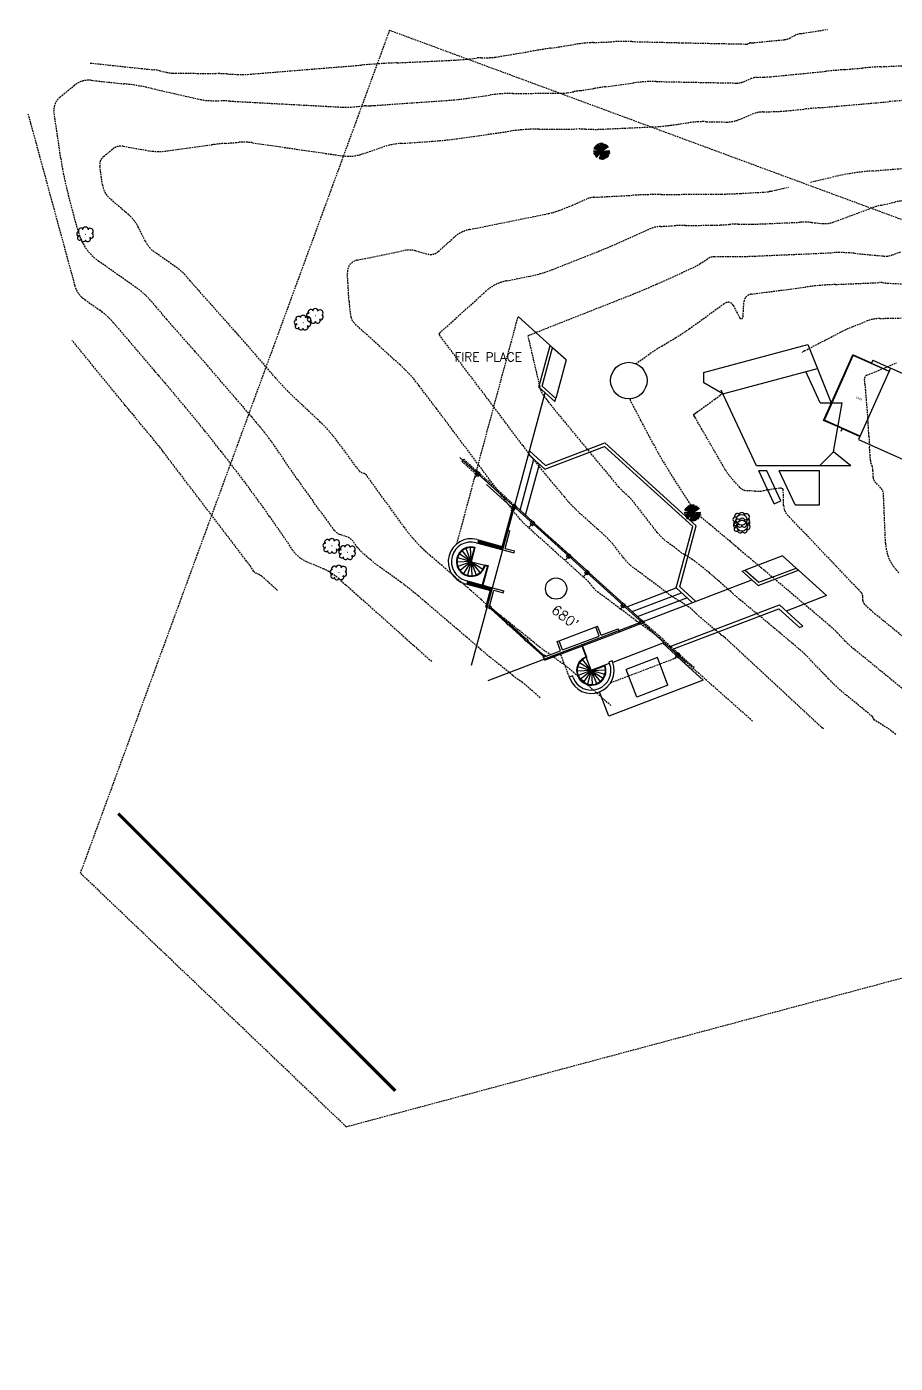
# Model space of a CAD drawing. Header units: inches. Extents: x -43639 to 75791, y -33466 to 47612.
# Drawn here: x 20965 to 23093, y 3534 to 6807 of the extents above; entities that cross this region are included whole.
import ezdxf
from ezdxf.enums import TextEntityAlignment as Align

# ---------------------------------------------------------------- set-up
doc = ezdxf.new("R2010")
doc.units = ezdxf.units.IN
doc.header["$LTSCALE"] = 8
doc.header["$MEASUREMENT"] = 0
doc.linetypes.add('ACAD_ISO02W100', pattern=[15, 12, -3])
doc.linetypes.add('DASHED', pattern=[0.75, 0.5, -0.25])
doc.layers.get('0').update_dxf_attribs({"linetype": 'CONTINUOUS'})
for name, color, linetype in [('A-Elev-South', 7, 'CONTINUOUS'), ('A-glazing', 252, 'CONTINUOUS'), ('A-millwork', 252, 'CONTINUOUS'), ('A-soffit', 251, 'ACAD_ISO02W100'), ('A-walls', 7, 'CONTINUOUS'), ('construction', 160, 'CONTINUOUS'), ('CONT-HGH', 6, 'DASHED'), ('CONT-NML', 1, 'DASHED'), ('easement_JDCF', 7, 'DASHED'), ('T100', 2, 'CONTINUOUS'), ('TREE', 3, 'CONTINUOUS')]:
    doc.layers.add(name, color=color, linetype=linetype)
doc.styles.add('ROMAND', font='romand', dxfattribs={"height": 2})
doc.styles.get("Standard").update_dxf_attribs({"font": 'txt', "height": 0.2})
doc.styles.add('T100', font='ROMANS', dxfattribs={"height": 1.8})

# ---------------------------------------------------------------- blocks, each defined once
blk = doc.blocks.new('PINETREE')
for p, q in [((0, 0), (-0.869831, 0.030011)), ((0, 0), (-0.869831, -0.086282)), ((0, 0), (-0.837788, -0.250404)), ((0, 0), (-0.81825, 0.248528)), ((-0.81825, 0.248528), (-0.81825, 0.248528)), ((0, 0), (-0.798712, 0.358256)), ((0, 0), (-0.798712, -0.359194)), ((0, 0), (-0.759636, -0.429532)), ((0, 0), (-0.746351, 0.451103)), ((-0.662929, 0.400682), (-0.688518, 0.497995)), ((0, 0), (-0.675232, 0.544887)), ((0, 0), (-0.675232, -0.530819)), ((0, 0), (-0.616618, -0.632106)), ((0, 0), (-0.584576, 0.654615)), ((0, 0), (-0.565038, -0.655553)), ((0, 0), (-0.486886, 0.724015)), ((0, 0), (-0.402482, 0.779348)), ((0, 0), (-0.343868, 0.794353)), ((0, 0), (-0.259464, -0.827178)), ((0, 0), (-0.194598, 0.864692)), ((0, 0), (-0.135984, -0.835619)), ((0, 0), (-0.116446, 0.880635)), ((0, 0), (-0.064085, -0.882511)), ((-0.057775, 0.436931), (-0.038294, 0.872194)), ((0, 0), (-0.018756, -0.87407)), ((0, 0), (0.026572, 0.880635)), ((0, 0), (0.124261, 0.880635)), ((0, 0), (0.234456, 0.841246)), ((0, 0), (0.377474, 0.786851)), ((0, 0), (0.461878, 0.747461)), ((0, 0), (0.54003, 0.685564)), ((0, 0), (0.669762, 0.584276)), ((0, 0), (0.741661, 0.497995)), ((0, 0), (0.884679, 0.0694)), ((0, 0), (0.877646, -0.040327)), ((0, 0), (0.865141, -0.094722)), ((0, 0), (0.826065, -0.289794)), ((0, 0), (0.793242, -0.414527)), ((0, 0), (0.728376, -0.507373)), ((0, 0), (0.118009, -0.897516)), ((0, 0), (0.032824, -0.859065)), ((0, 0), (0.403264, -0.780286)), ((0, 0), (0.514239, -0.718388)), ((0, 0), (0.637719, -0.663993)), ((0, 0), (0.286817, -0.835619)), ((0, 0), (0.696333, -0.617101)), ((0, 0), (0.916722, -0.211015)), ((0, 0), (0.228204, -0.843121)), ((0.36848, 0.321449), (0.592391, 0.685564)), ((-0.552229, -0.165054), (-0.831536, -0.328245)), ((-0.170074, -0.542198), (-0.187565, -0.835619)), ((0.535333, -0.372904), (0.676795, -0.53926))]:
    blk.add_line(p, q)
blk = doc.blocks.new('DCDSTREE')
at = {"const_width": 0.05567}
blk.add_lwpolyline([(-0.050861, -0.01564, 1), (0.004809, -0.01564, 1)], format="xyb", close=True, dxfattribs=at)
for centre, radius, start, end in [((-0.697665, 0.031649), 0.27, 90, 270), ((-0.472665, 0.324149), 0.334487, 47.726311, 199.653824), ((-0.022665, 0.436649), 0.318198, 8.130102, 171.869898), ((0.472335, 0.301649), 0.3245, 303.690068, 146.309932), ((0.504478, -0.141923), 0.302211, 246.16126, 60.708638), ((-0.636783, -0.38394), 0.243328, 104.489763, 329.250033), ((-0.24204, -0.519601), 0.275855, 177.662694, 343.412661), ((0.213585, -0.485851), 0.302916, 201.801409, 31.328693)]:
    blk.add_arc(centre, radius, start, end)

msp = doc.modelspace()

# ---------------------------------------------------------------- linework, layer by layer
at = {"const_width": 8, "elevation": -120}
msp.add_lwpolyline([(21868.25924, 4200.85321), (21189.43673, 4879.67572)], dxfattribs=at)
at = {"layer": 'A-Elev-South', "color": 253}
for p, q in [((22286.48776, 5990.83365), (22260.83354, 5896.44731)), ((23037.38746, 5990.53143, 5012.1647), (23081.18672, 5970.89411, -120)), ((23034.11457, 5983.23156, -120), (23077.91383, 5963.59423, -5252.1647)), ((22962.11104, 5822.63426, -120), (23005.9103, 5802.99694, -120)), ((22816.37385, 5511.22104), (22725.00339, 5476.31605)), ((22924.08018, 5413.73346, -8376), (22825.24023, 5375.97501, -8376))]:
    msp.add_line(p, q, dxfattribs=at)
at = {"layer": 'A-glazing'}
msp.add_line((23034.11457, 5983.23156, -120), (22990.31531, 6002.86888, -120), dxfattribs=at)
at = {"layer": 'A-millwork'}
for p, q in [((22916.94305, 5842.88526, -120), (22988.94658, 6003.48255, -120)), ((22918.92544, 5843.64032, -120), (22989.70164, 6001.50016, -120)), ((23034.11457, 5983.23156, -120), (22988.94658, 6003.48255, -120)), ((23077.30016, 5962.2255, -4585.7544), (22989.70164, 6001.50016, -120)), ((22962.11104, 5822.63426, -120), (22916.94305, 5842.88526, -120)), ((23006.52396, 5804.36566, -120), (22918.92544, 5843.64032, -120)), ((22269.02487, 5302.96102, -8376), (22358.73776, 5337.13115, -8376))]:
    msp.add_line(p, q, dxfattribs=at)
at = {"layer": 'A-walls', "color": 252, "linetype": 'DASHED'}
for p, q in [((22018.86389, 5540.72741, -8376), (22168.85618, 6097.30481, -8376)), ((22035.44275, 5747.89249, -8376), (22030.70855, 5742.66206, -8376)), ((22030.70855, 5742.66206, -8376), (22065.14743, 5711.4906, -8376)), ((22035.44275, 5747.89249, -8376), (22069.88163, 5716.72104, -8376)), ((22075.81285, 5711.35255, -8376), (22158.84989, 5636.19373, -8376)), ((22559.20709, 5273.82083, -8376), (22476.17004, 5348.97965, -8376)), ((22395.35262, 5200.35655, -8376), (22560.40411, 5263.2219, -8376)), ((22594.84299, 5232.05044, -8376), (22560.40411, 5263.2219, -8376)), ((22599.57719, 5237.28088, -8376), (22565.13831, 5268.45234, -8376)), ((22599.57719, 5237.28088, -8376), (22594.84299, 5232.05044, -8376))]:
    msp.add_line(p, q, dxfattribs=at)
at = {"layer": 'A-walls', "color": 253}
for p, q in [((22247.36977, 6026.24027), (22168.85618, 6097.30481)), ((22286.48776, 5990.83365), (22253.30099, 6020.87179)), ((23037.38746, 5990.53143, -5267.56597), (23034.11457, 5983.23156, -5267.56597)), ((22160.57654, 5635.26834), (22235.0123, 5910.20445)), ((22962.11104, 5822.63426, -120), (22958.83815, 5815.33438, -120)), ((22069.97238, 5542.19468), (22127.88735, 5526.51488)), ((22072.06302, 5549.91668), (22129.97799, 5534.23687)), ((22052.79571, 5497.11699), (22061.80947, 5530.41023)), ((22054.24359, 5496.725), (22063.64943, 5531.46644)), ((22816.37385, 5511.22104), (22849.56062, 5481.1829)), ((22093.57751, 5486.07579), (22081.03366, 5439.74382)), ((22095.41737, 5487.13167), (22082.48153, 5439.35182)), ((22087.18126, 5489.36151), (22095.41737, 5487.13167)), ((22088.26863, 5487.51311), (22093.57751, 5486.07579)), ((22855.49183, 5475.81441), (22924.08018, 5413.73346)), ((22042.79405, 5441.80874), (22100.70902, 5426.12893)), ((22044.88469, 5449.53073), (22102.79966, 5433.85093)), ((22475.07769, 5350.60581), (22741.25792, 5451.98941)), ((22102.61595, 5380.59244, -8370.12259), (22138.57396, 5348.04599, -8370.12253)), ((22104.62913, 5382.81665, -8370.12259), (22140.58714, 5350.27019, -8370.12253)), ((22147.10008, 5340.32879, -8370.12259), (22183.05809, 5307.78233, -8370.12253)), ((22149.11326, 5342.55299, -8370.12259), (22185.07127, 5310.00654, -8370.12253)), ((22191.58421, 5300.06513, -8370.11779), (22227.54222, 5267.51868, -8370.11772)), ((22193.5974, 5302.28934, -8370.11779), (22229.5554, 5269.74288, -8370.11772)), ((22335.23765, 5263.97553), (22325.2537, 5290.18815)), ((22337.18493, 5263.07719), (22326.65546, 5290.72206)), ((22347.7845, 5231.03408), (22392.64094, 5248.11915)), ((22348.3184, 5229.63232), (22380.55135, 5241.90931))]:
    msp.add_line(p, q, dxfattribs=at)
at = {"layer": 'A-walls', "color": 7}
for p, q in [((22219.7054, 5924.05909), (22247.36977, 6026.24027)), ((22227.72726, 5926.4126), (22253.30099, 6020.87179)), ((22260.83354, 5896.44731), (22227.72726, 5926.4126)), ((22258.7429, 5888.72532), (22219.7054, 5924.05909)), ((22717.52732, 5473.46854), (22725.00339, 5476.31605)), ((22717.52732, 5473.46854), (22756.56481, 5438.13477)), ((22725.00339, 5476.31605), (22758.10967, 5446.35077)), ((22756.56481, 5438.13477), (22855.49183, 5475.81441)), ((22758.10967, 5446.35077), (22849.56062, 5481.1829)), ((22849.56062, 5481.1829), (22855.49183, 5475.81441)), ((22807.07545, 5381.62602, -8376), (22857.93009, 5335.59626, -8376)), ((22808.80928, 5390.84705), (22866.32068, 5338.7921)), ((22367.28029, 5314.70293), (22358.73776, 5337.13115)), ((22277.5674, 5280.5328), (22269.02487, 5302.96102)), ((22272.89486, 5278.7531), (22264.35232, 5301.18132))]:
    msp.add_line(p, q, dxfattribs=at)
at = {"layer": 'A-walls'}
for p, q in [((22247.36977, 6026.24027), (22253.30099, 6020.87179)), ((23081.18672, 5970.89411, -120), (23002.63741, 5795.69706, -120)), ((23541.07897, 5764.70218, -120), (23081.18672, 5970.89411, -120)), ((22258.7429, 5888.72532), (22260.83354, 5896.44731)), ((23002.63741, 5795.69706, -120), (23462.52967, 5589.50513, -120)), ((22064.83029, 5711.14021), (22070.19877, 5717.07142)), ((22070.7615, 5705.77172), (22064.83029, 5711.14021)), ((22076.12999, 5711.70294), (22070.19877, 5717.07142)), ((22070.7615, 5705.77172), (22076.12999, 5711.70294)), ((22153.79855, 5630.6129), (22159.16704, 5636.54411)), ((22159.72977, 5625.24441), (22153.79855, 5630.6129)), ((22165.09826, 5631.17563), (22159.16704, 5636.54411)), ((22159.72977, 5625.24441), (22165.09826, 5631.17563)), ((22164.78111, 5630.82524, -8376), (22203.33403, 5595.93007, -8376)), ((22127.88735, 5526.51488), (22140.94937, 5574.76078)), ((22137.05715, 5529.21227), (22148.81252, 5572.63193)), ((22140.94937, 5574.76078, 0.00241), (22148.81252, 5572.63193, 0.00241)), ((22198.28269, 5590.34924), (22203.65117, 5596.28046)), ((22204.2139, 5584.98075), (22198.28269, 5590.34924)), ((22209.58239, 5590.91197), (22203.65117, 5596.28046)), ((22204.2139, 5584.98075), (22209.58239, 5590.91197)), ((22209.26524, 5590.56158, -8376), (22292.30229, 5515.40276, -8376)), ((22066.0635, 5543.25297), (22069.97238, 5542.19468)), ((22068.15414, 5550.97497), (22072.06302, 5549.91668)), ((22072.06302, 5549.91668), (22069.97238, 5542.19468)), ((22070.62571, 5544.60781), (22072.07358, 5544.21581)), ((22071.4097, 5547.50356), (22072.85757, 5547.11156)), ((22072.85757, 5547.11156), (22072.07358, 5544.21581)), ((22072.46558, 5545.66369), (22106.73193, 5536.38647)), ((22106.33994, 5534.93859), (22107.12393, 5537.83434)), ((22106.33994, 5534.93859), (22107.78781, 5534.5466)), ((22107.12393, 5537.83434), (22108.5718, 5537.44235)), ((22107.78781, 5534.5466), (22108.5718, 5537.44235)), ((22107.98381, 5535.27054), (22108.70775, 5535.07454)), ((22109.09974, 5536.52241), (22108.37581, 5536.71841)), ((22109.09974, 5536.52241), (22108.70775, 5535.07454)), ((22108.90375, 5535.79848), (22126.76086, 5530.96387)), ((22127.0928, 5529.32), (22127.87679, 5532.21575)), ((22127.87679, 5532.21575), (22129.32467, 5531.82375)), ((22253.74938, 5550.29793, -8376), (22336.78643, 5475.1391, -8376)), ((22126.95686, 5531.68781), (22126.56486, 5530.23993)), ((22126.56486, 5530.23993), (22127.2888, 5530.04393)), ((22127.6808, 5531.49181), (22126.95686, 5531.68781)), ((22127.0928, 5529.32), (22128.54068, 5528.928)), ((22127.88735, 5526.51488), (22158.72745, 5518.16528)), ((22137.05715, 5529.21227, 0.00547), (22160.0341, 5522.99153, 0.00547)), ((22158.72745, 5518.16528), (22160.0341, 5522.99153)), ((22287.25095, 5509.82193, -8376), (22292.61944, 5515.75315, -8376)), ((22293.18217, 5504.45344, -8376), (22287.25095, 5509.82193, -8376)), ((22298.55066, 5510.38466, -8376), (22292.61944, 5515.75315, -8376)), ((22293.18217, 5504.45344, -8376), (22298.55066, 5510.38466, -8376)), ((22298.23351, 5510.03427, -8376), (22336.78643, 5475.1391, -8376)), ((22331.73508, 5469.55828, -8376), (22337.10357, 5475.48949, -8376)), ((22337.6663, 5464.18979, -8376), (22331.73508, 5469.55828, -8376)), ((22343.03479, 5470.12101, -8376), (22337.10357, 5475.48949, -8376)), ((22337.6663, 5464.18979, -8376), (22343.03479, 5470.12101, -8376)), ((22342.71764, 5469.77062, -8376), (22425.75469, 5394.61179, -8376)), ((22038.88517, 5442.86702), (22042.79405, 5441.80874)), ((22040.97581, 5450.58902, 0.00547), (22044.88469, 5449.53073, 0.00547)), ((22044.88469, 5449.53073), (22042.79405, 5441.80874)), ((22043.44738, 5444.22186), (22044.89525, 5443.82987)), ((22044.23137, 5447.11761), (22045.67924, 5446.72561)), ((22045.67924, 5446.72561), (22044.89525, 5443.82987)), ((22045.28725, 5445.27774), (22079.5536, 5436.00052)), ((22079.9456, 5437.4484), (22079.16161, 5434.55265)), ((22079.16161, 5434.55265), (22080.60948, 5434.16065)), ((22079.9456, 5437.4484), (22081.39347, 5437.0564)), ((22081.39347, 5437.0564), (22080.60948, 5434.16065)), ((22081.52942, 5434.68859), (22080.80548, 5434.88459)), ((22081.19748, 5436.33246), (22081.92141, 5436.13647)), ((22081.52942, 5434.68859), (22081.92141, 5436.13647)), ((22081.72542, 5435.41253), (22099.58253, 5430.57792)), ((22089.73764, 5385.60502), (22102.79966, 5433.85093)), ((22102.79966, 5433.85093, 0.00547), (22133.63976, 5425.50133, 0.00547)), ((22097.41175, 5383.52735), (22109.16712, 5426.947)), ((22099.38653, 5429.85398), (22099.77853, 5431.30186)), ((22100.11047, 5429.65799), (22099.38653, 5429.85398)), ((22099.77853, 5431.30186), (22100.50247, 5431.10586)), ((22100.69846, 5431.8298), (22099.91447, 5428.93405)), ((22099.91447, 5428.93405), (22101.36235, 5428.54205)), ((22100.69846, 5431.8298), (22102.14634, 5431.4378)), ((22109.16712, 5426.947), (22132.33311, 5420.67508)), ((22132.33311, 5420.67508), (22133.63976, 5425.50133)), ((22089.73764, 5385.60502, 0.00241), (22097.41175, 5383.52735, 0.00241)), ((22099.55292, 5381.67887, -8370.12259), (22097.43122, 5383.59927, -8370.12259)), ((22101.20489, 5387.602, -8370.12259), (22099.16604, 5389.44742, -8370.12259)), ((22103.24375, 5385.75658, -8370.12259), (22099.55292, 5381.67887, -8370.12259)), ((22100.39174, 5382.60563, -8370.12259), (22102.61595, 5380.59244, -8370.12259)), ((22103.24375, 5385.75658, -8370.12259), (22101.20489, 5387.602, -8370.12259)), ((22102.40492, 5384.82983, -8370.12259), (22104.62913, 5382.81665, -8370.12259)), ((22102.61595, 5380.59244, -8370.1274), (22104.62913, 5382.81665, -8370.1274)), ((22103.62254, 5381.70455, -8370.12259), (22139.58055, 5349.15809, -8370.12253)), ((22420.70335, 5389.03097, -8376), (22426.07184, 5394.96218, -8376)), ((22426.63457, 5383.66248, -8376), (22420.70335, 5389.03097, -8376)), ((22432.00305, 5389.5937, -8376), (22426.07184, 5394.96218, -8376)), ((22426.63457, 5383.66248, -8376), (22432.00305, 5389.5937, -8376)), ((22431.68591, 5389.24331, -8376), (22470.23882, 5354.34814, -8376)), ((22538.43375, 5287.86553, -8370.11953), (22808.80928, 5390.84705, -8370.11953)), ((22545.09052, 5281.84034, -8370.11953), (22807.07545, 5381.62602, -8370.11953)), ((22140.58714, 5350.27019, -8370.12259), (22138.57396, 5348.04599, -8370.12259)), ((22138.57396, 5348.04599, -8370.12253), (22140.79816, 5346.03281, -8370.12253)), ((22143.65017, 5349.18376, -8370.12259), (22139.95934, 5345.10605, -8370.12259)), ((22144.03705, 5341.41522, -8370.12259), (22139.95934, 5345.10605, -8370.12259)), ((22140.58714, 5350.27019, -8370.12253), (22142.81134, 5348.25701, -8370.12259)), ((22145.68903, 5347.33835, -8370.12259), (22143.65017, 5349.18376, -8370.12259)), ((22147.72788, 5345.49293, -8370.12259), (22144.03705, 5341.41522, -8370.12259)), ((22144.87587, 5342.34197, -8370.12259), (22147.10008, 5340.32879, -8370.12259)), ((22147.72788, 5345.49293, -8370.12259), (22145.68903, 5347.33835, -8370.12259)), ((22146.88906, 5344.56618, -8370.12259), (22149.11326, 5342.55299, -8370.12259)), ((22147.10008, 5340.32879, -8370.1274), (22149.11326, 5342.55299, -8370.1274)), ((22148.10667, 5341.44089, -8370.12259), (22184.06468, 5308.89444, -8370.12253)), ((22358.73776, 5337.13115), (22363.4103, 5338.91085)), ((22358.73776, 5337.13115), (22363.4103, 5338.91085)), ((22358.73776, 5337.13115), (22363.4103, 5338.91085)), ((22371.88313, 5316.66565, 0.00547), (22363.4103, 5338.91085, 0.00547)), ((22465.18748, 5348.76731, -8376), (22470.55597, 5354.69853, -8376)), ((22465.18748, 5348.76731, -8376), (22471.1187, 5343.39882, -8376)), ((22470.55597, 5354.69853, -8376), (22476.48719, 5349.33004, -8376)), ((22471.1187, 5343.39882, -8376), (22476.48719, 5349.33004, -8376)), ((22857.93009, 5335.59626, -8376), (22866.32068, 5338.7921)), ((22185.07127, 5310.00654, -8370.12259), (22183.05809, 5307.78233, -8370.12259)), ((22183.05809, 5307.78233, -8370.12253), (22185.28229, 5305.76915, -8370.12253)), ((22188.1343, 5308.92011, -8370.12259), (22184.44347, 5304.8424, -8370.12259)), ((22188.52118, 5301.15156, -8370.12259), (22184.44347, 5304.8424, -8370.12259)), ((22185.07127, 5310.00654, -8370.12253), (22187.29548, 5307.99336, -8370.12259)), ((22190.17316, 5307.07469, -8370.12259), (22188.1343, 5308.92011, -8370.12259)), ((22192.21202, 5305.22927, -8370.12259), (22188.52118, 5301.15156, -8370.12259)), ((22192.21202, 5305.22927, -8370.12259), (22190.17316, 5307.07469, -8370.12259)), ((22191.37319, 5304.30252, -8370.12259), (22193.5974, 5302.28934, -8370.12259)), ((22233.75747, 5255.33877), (22416.81956, 5325.06406)), ((22264.35232, 5301.18132), (22269.02487, 5302.96102)), ((22264.35232, 5301.18132), (22269.02487, 5302.96102)), ((22277.5674, 5280.5328, 0.00547), (22269.02487, 5302.96102, 0.00547)), ((22277.5674, 5280.5328, -8376), (22367.28029, 5314.70293, -8376)), ((22371.88313, 5316.66565), (22413.92, 5332.67679)), ((22416.81956, 5325.06406, 0.00241), (22413.92, 5332.67679, 0.00241)), ((22189.36001, 5302.07831, -8370.12259), (22191.58421, 5300.06513, -8370.12259)), ((22191.58421, 5300.06513, -8370.1274), (22193.5974, 5302.28934, -8370.1274)), ((22192.59081, 5301.17724, -8370.11779), (22228.54881, 5268.63078, -8370.11772)), ((22230.85799, 5262.74196), (22272.89486, 5278.7531)), ((22272.89486, 5278.7531), (22264.35232, 5301.18132)), ((22538.43375, 5287.86553, -8370.11953), (22545.09052, 5281.84034, -8370.11953)), ((22554.15575, 5268.24), (22559.52424, 5274.17122)), ((22559.52424, 5274.17122), (22565.45545, 5268.80273)), ((22229.5554, 5269.74288, -8370.11778), (22227.54222, 5267.51868, -8370.11778)), ((22227.54222, 5267.51868, -8370.11772), (22229.76643, 5265.50549, -8370.11772)), ((22232.61844, 5268.65645, -8370.12259), (22228.9276, 5264.57874, -8370.12259)), ((22228.9276, 5264.57874, -8370.12259), (22230.92762, 5262.76848, -8370.12259)), ((22229.5554, 5269.74288, -8370.11772), (22231.77961, 5267.7297, -8370.11778)), ((22233.80952, 5255.20212, 0.00241), (22230.97967, 5262.63183, 0.00241)), ((22232.61844, 5268.65645, -8370.12259), (22234.65729, 5266.81104, -8370.12259)), ((22234.65729, 5266.81104, -8370.12259), (22236.69615, 5264.96562, -8370.12259)), ((22398.94255, 5254.05018), (22391.46648, 5251.20267)), ((22392.90789, 5247.41827), (22391.46648, 5251.20267)), ((22400.38397, 5250.26578), (22398.94255, 5254.05018)), ((22554.15575, 5268.24), (22560.08697, 5262.87151)), ((22560.08697, 5262.87151), (22565.45545, 5268.80273)), ((22301.75359, 5217.03253), (22294.27752, 5214.18502)), ((22295.71893, 5210.40062), (22294.27752, 5214.18502)), ((22303.19501, 5213.24813, 0.00547), (22301.75359, 5217.03253, 0.00547))]:
    msp.add_line(p, q, dxfattribs=at)
at = {"layer": 'A-walls', "color": 252}
for p, q in [((22196.59835, 5768.31858), (22235.93141, 5732.71729)), ((22234.19758, 5723.49626), (22379.9554, 5779.01298)), ((22235.93141, 5732.71729), (22380.77472, 5787.88568)), ((22379.9554, 5779.01298), (22596.31481, 5583.18089)), ((22380.77472, 5787.88568), (22605.06222, 5584.87769)), ((22173.78317, 5622.67726), (22207.59721, 5747.57289)), ((22187.08335, 5610.63895), (22220.89739, 5735.53457)), ((22194.29702, 5759.61121), (22234.19758, 5723.49626)), ((22140.94937, 5574.76078, 0.00241), (22155.62348, 5628.96111, 0.00241)), ((22555.55448, 5432.62842), (22596.31481, 5583.18089)), ((22564.55762, 5435.26982), (22605.06222, 5584.87769)), ((22072.07358, 5544.21581), (22106.33994, 5534.93859)), ((22072.85757, 5547.11156), (22107.12393, 5537.83434)), ((22107.78781, 5534.5466), (22127.0928, 5529.32)), ((22108.5718, 5537.44235), (22127.87679, 5532.21575)), ((22108.70775, 5535.07454), (22126.56486, 5530.23993)), ((22109.09974, 5536.52241), (22126.95686, 5531.68781)), ((22052.79571, 5497.11699), (22020.21854, 5505.93688)), ((22052.8594, 5497.35221), (22024.63448, 5515.78622)), ((22052.93811, 5497.64296), (22031.8779, 5523.7889)), ((22053.06548, 5498.11341), (22041.23976, 5529.16156)), ((22053.39893, 5499.34504), (22051.80366, 5531.37829)), ((22052.77058, 5496.88369), (22019.06235, 5495.20501)), ((22052.81877, 5496.65404), (22021.27908, 5484.6411)), ((22052.93557, 5496.45052), (22026.65174, 5475.27924)), ((22053.10954, 5496.29306), (22034.65442, 5468.03582)), ((22053.32365, 5496.19706), (22044.50376, 5463.61989)), ((22053.55696, 5496.17192), (22055.23564, 5462.4637)), ((22053.78661, 5496.22011), (22065.79954, 5464.68043)), ((22053.99012, 5496.33691), (22075.16141, 5470.05309)), ((22054.14759, 5496.51088), (22082.40482, 5478.05577)), ((22054.24359, 5496.725), (22086.82076, 5487.90511)), ((22044.89525, 5443.82987), (22079.16161, 5434.55265)), ((22045.67924, 5446.72561), (22079.9456, 5437.4484)), ((22080.60948, 5434.16065), (22099.91447, 5428.93405)), ((22081.39347, 5437.0564), (22100.69846, 5431.8298)), ((22081.52942, 5434.68859), (22099.38653, 5429.85398)), ((22081.92141, 5436.13647), (22099.77853, 5431.30186)), ((22603.89068, 5399.66853), (22564.55762, 5435.26982)), ((22434.6364, 5386.57275), (22555.55448, 5432.62842)), ((22447.93658, 5374.53443), (22568.85466, 5420.5901)), ((22461.23677, 5362.49611), (22582.15485, 5408.55179)), ((22595.45503, 5396.51347), (22555.55448, 5432.62842)), ((22416.81956, 5325.06406, 0.00241), (22469.29377, 5345.05061, 0.00241)), ((22523.08482, 5297.00048, -20676.93636), (22400.38397, 5250.26578, -20676.93636)), ((22545.09052, 5281.84034, -8370.11953), (22556.83999, 5271.20561)), ((22347.32751, 5230.5292), (22314.75034, 5239.34909)), ((22347.42351, 5230.74331), (22319.16628, 5249.19843)), ((22347.58098, 5230.91729), (22326.40969, 5257.20111)), ((22347.7845, 5231.03408), (22335.77156, 5262.57377)), ((22509.96843, 5262.18411, -25122.12256), (22433.33868, 5232.99711, -25122.12256)), ((22535.78218, 5194.41072, -25122.12256), (22509.98771, 5262.13351, -25122.12256)), ((22559.89377, 5262.65807), (22621.68321, 5206.73097)), ((22562.77121, 5265.83712, -8370.11953), (22580.03853, 5250.20805, 3930.81683)), ((22347.30238, 5230.2959), (22313.59415, 5228.61721)), ((22347.35057, 5230.06625), (22315.81088, 5218.05331)), ((22347.46736, 5229.86273), (22321.18354, 5208.69145)), ((22347.64134, 5229.70526), (22329.18622, 5201.44803)), ((22347.85545, 5229.60926), (22339.03556, 5197.03209)), ((22348.08875, 5229.58413), (22349.76744, 5195.8759)), ((22348.3184, 5229.63232), (22360.33134, 5198.09263)), ((22348.54613, 5229.71906), (22369.69321, 5203.46529)), ((22348.82762, 5229.82627), (22376.93662, 5211.46797)), ((22349.28309, 5229.99975), (22381.35256, 5221.31731)), ((22350.4755, 5230.45392), (22382.50875, 5232.04919)), ((22621.68321, 5206.73097, -16746.11709), (22390.63894, 5118.73008, -16746.11709)), ((22459.15243, 5165.22372, -25122.12256), (22433.35795, 5232.94651, -25122.12256)), ((22390.63894, 5118.73008), (22368.10571, 5177.89055)), ((22535.76291, 5194.46132, -25122.12256), (22459.13315, 5165.27433, -25122.12256))]:
    msp.add_line(p, q, dxfattribs=at)
at = {"layer": 'A-walls', "color": 5}
for p, q in [((22025.99601, 5751.68523, -8376), (22559.8056, 5268.52136, -8376)), ((22062.09256, 5702.1548, -8376), (22074.67393, 5716.05496, -8376)), ((22091.38447, 5685.76103, -16512), (22160.34182, 5623.34608, -16512)), ((22054.48346, 5243.19547), (22161.28137, 5637.66449)), ((22151.06083, 5621.62749), (22163.64219, 5635.52765)), ((22195.54496, 5581.36383), (22208.12633, 5595.26399)), ((22284.51322, 5500.83652, -8376), (22297.09459, 5514.73668, -8376)), ((22328.99736, 5460.57287, -8376), (22341.57873, 5474.47303, -8376)), ((22417.96562, 5380.04556, -8376), (22430.54699, 5393.94572, -8376)), ((22095.48558, 5206.08347, -8376), (22477.39195, 5351.54522, -8376)), ((22095.48558, 5206.08347), (22477.39195, 5351.54522)), ((22551.41802, 5259.25459, -8376), (22563.99939, 5273.15475, -8376))]:
    msp.add_line(p, q, dxfattribs=at)
at = {"layer": 'A-walls', "color": 253, "linetype": 'DASHED'}
msp.add_line((22294.27752, 5214.18502), (22272.92118, 5270.25557), dxfattribs=at)
at = {"layer": 'A-walls', "color": 252, "linetype": 'Continuous'}
msp.add_line((22554.47289, 5268.59039, -8376), (22523.08482, 5297.00048, -8376), dxfattribs=at)
at = {"layer": 'A-walls'}
for centre, radius in [((17813.72126, 4368.8652, -39478.11913), 23854.49434), ((17670.02981, 4120.51567, -8376.00547), 8376.17315), ((17670.02981, 4120.51567, -8376.00547), 8376.16768)]:
    msp.add_circle(centre, radius, dxfattribs=at)
at = {"layer": 'A-walls', "color": 3}
msp.add_circle((22261.7222, 5430.95119), 26, dxfattribs=at)
at = {"layer": 'A-walls'}
for centre, radius, start, end in [((22053.51965, 5496.92099), 56, 74.851, 254.851), ((22053.51965, 5496.92099), 48, 74.851, 254.851), ((22053.51965, 5496.92099), 0.75, 164.851, 344.851), ((22348.05145, 5230.3332), 56, 200.851, 20.851), ((22348.05145, 5230.3332), 48, 200.851, 20.851), ((22348.05145, 5230.3332), 0.75, 110.851, 290.851)]:
    msp.add_arc(centre, radius, start, end, dxfattribs=at)
at = {"layer": 'A-walls', "color": 253}
for centre, radius, start, end in [((22053.51965, 5496.92099), 36, 73.65725156, 344.851), ((22053.51965, 5496.92099), 34.5, 76.09665855, 347.34290637), ((22348.05145, 5230.3332), 36, 110.851, 22.04474844), ((22348.05145, 5230.3332), 34.5, 108.35909363, 19.60534145)]:
    msp.add_arc(centre, radius, start, end, dxfattribs=at)
at = {"layer": 'construction'}
for p, q in [((22622.54724, 5960.0409, 16440), (22878.06994, 6028.508, 16440)), ((22878.06994, 6028.508, 16440), (22935.79387, 5886.13393, -120)), ((22623.37275, 5935.04334, 8160), (22623.37275, 5959.04334, 8160)), ((22670.1538, 5907.77319, 8160), (22901.84975, 5969.85593, 8160)), ((22908.79387, 5886.13393, -120), (22873.31854, 5962.21102, -120)), ((22670.13812, 5908.04334, 8160), (22623.37275, 5935.04334, 8160)), ((22752.63873, 5731.65643, -120), (22666.42461, 5916.54321, -120)), ((22908.79387, 5886.13393, -120), (22962.79387, 5886.13393, -120)), ((22940.9974, 5765.59755, -120), (22962.79387, 5886.13393, -120)), ((22907.05627, 5731.65643, -120), (22940.9974, 5765.59755, -120)), ((22983.63476, 5731.65643, -120), (22940.9974, 5765.59755, -120)), ((22983.63476, 5731.65643, -120), (22752.63873, 5731.65643, -120)), ((22796.12958, 5638.38999, -120), (22758.23442, 5719.65643, -120)), ((22778.09523, 5719.65643, -120), (22758.23442, 5719.65643, -120)), ((22812.44312, 5645.99712, -120), (22778.09523, 5719.65643, -120)), ((22847.05627, 5635.65643, -120), (22807.88643, 5719.65643, -120)), ((22907.05627, 5719.65643, -120), (22807.88643, 5719.65643, -120)), ((22907.05627, 5635.65643, -120), (22907.05627, 5719.65643, -120)), ((22796.12958, 5638.38999, -120), (22812.44312, 5645.99712, -120)), ((22847.05627, 5635.65643, -120), (22907.05627, 5635.65643, -120))]:
    msp.add_line(p, q, dxfattribs=at)
for centre, radius in [((22595.5819, 5616.39963, -120), 4.15), ((22716.10206, 5599.38328, -120), 13.3), ((22717.29877, 5584.76894, -120), 13.3)]:
    msp.add_circle(centre, radius, dxfattribs=at)
at = {"layer": 'CONT-HGH', "elevation": 8160}
for points in [[(22864.16516, 6009.29611, -0.0502495055), (22870.19132, 6013.21887), (22955.54849, 6057.29195, -0.0229507175), (22987.85006, 6072.135), (23020.83331, 6085.49458, -0.0912502933), (23055.11413, 6092.54537), (23115.3977, 6093.80257, -0.0040530702)], [(23189.95795, 5248.76324), (23044.27545, 5368.03309, -0.017386519), (23031.69309, 5379.08667), (23017.30332, 5392.64281, -0.1960457264), (23013.17702, 5401.68679), (23012.73852, 5412.41332, 0.1818404751), (23008.81993, 5421.666), (22828.79225, 5610.94327, -0.1859694495), (22819.15334, 5634.21889), (22818.19125, 5672.87744, 0.3123377311), (22816.42158, 5675.30278), (22812.97307, 5676.50315, 0.1231900407), (22809.44507, 5676.8209), (22768.98025, 5670.48473, -0.0531295101), (22749.00023, 5669.50164), (22728.91546, 5670.64762, -0.1949713544), (22712.06406, 5678.62433), (22692.13769, 5700.29113, -0.0547410534), (22676.62928, 5721.37448), (22603.72336, 5847.29221, 0.0115782944), (22602.69304, 5848.98031), (22601.62362, 5850.64455, -0.0218761447), (22600.62897, 5852.35233), (22599.33824, 5854.80964, -0.14558851), (22599.10253, 5856.00611), (22599.22276, 5857.27271, -0.2219424545), (22599.80699, 5858.26654), (22604.31784, 5861.36949, 0.0048136328), (22607.65195, 5863.71058), (22637.42481, 5885.04686, 0.0069855231), (22650.6037, 5894.77282), (22663.6467, 5904.68292, -0.1077737461), (22670.65006, 5907.93752)]]:
    msp.add_lwpolyline(points, format="xyb", dxfattribs=at)
at = {"layer": 'CONT-NML'}
for points, elevation in [([(21120.46731, 6718.07199), (21276.02579, 6701.46996, -0.0292212714), (21291.69252, 6698.86528), (21307.2069, 6695.34421, 0.0528235374), (21322.91797, 6693.48761), (21430.48576, 6692.18848, -0.0104214392), (21455.7358, 6691.35698), (21480.96851, 6689.99913, 0.0337513529), (21506.17784, 6690.34493), (21785.20134, 6713.04965, -0.0088331857), (21872.20539, 6718.58423), (21991.44785, 6724.05669, 0.0058579416), (22014.25304, 6725.3712), (22042.40987, 6727.3254, 0.0180271694), (22054.41975, 6728.59526), (22066.38384, 6730.29827, -0.0349576664), (22078.40821, 6731.15957), (22097.49458, 6731.19049, 0.0404806539), (22114.13541, 6732.5671), (22196.09253, 6746.08393, -0.002086615), (22249.1641, 6754.60945), (22305.42928, 6763.40728, -0.0280411389), (22352.48279, 6768.08277), (22399.79872, 6770.11731, -0.0165833861), (22447.13005, 6770.5816), (22571.72386, 6767.6712, 0.0011071654), (22635.0337, 6766.3326), (22728.04245, 6764.57209, 0.1034992832), (22731.81378, 6765.28698), (22735.56947, 6766.84662, -0.0907510079), (22739.06126, 6767.60035), (22742.69098, 6767.71505, 0.0164591472), (22746.31301, 6767.94901), (22820.49185, 6775.19849, 0.0926504098), (22834.08225, 6779.13877), (22846.93619, 6785.61916, -0.0776040595), (22860.472, 6789.98596), (22926.46456, 6800.44438)], 7968), ([(22222.6725, 5163.33317), (22190.7994, 5191.61657, 0.025693046), (22179.38884, 5200.73904), (22167.5092, 5209.27478, -0.0136228455), (22155.87081, 5218.12767), (22110.93814, 5254.28013, -0.0072512663), (22077.58488, 5281.92218), (21922.88143, 5413.96602, 0.0201268166), (21881.23966, 5446.70622), (21826.45736, 5486.31772, -0.0210132951), (21807.76162, 5501.07065), (21787.57344, 5518.4259, -0.0587955307), (21775.2993, 5531.78072), (21764.60101, 5546.58388, 0.1536933331), (21750.62733, 5556.98779), (21733.22555, 5563.04562, -0.1507165483), (21719.08312, 5573.44781), (21666.27993, 5644.74853, -0.0093685949), (21628.42939, 5697.91304), (21570.64553, 5782.38176, 0.0129103186), (21559.70823, 5797.51615), (21547.71216, 5813.24379, 0.0109317982), (21537.43834, 5826.11968), (21526.88297, 5838.77091, 0.0041334074), (21516.22375, 5851.33402), (21410.51372, 5973.85761, 0.0038808857), (21376.48787, 6012.68201), (21342.16067, 6051.24231, -0.0054097921), (21308.25466, 6090.16946), (21272.28912, 6132.37456, 0.0630069571), (21232.5694, 6168.58411), (21141.68965, 6232.55645, -0.1746882932), (21091.91564, 6303.53671), (21067.19061, 6394.40362, -0.0304504413), (21048.5793, 6484.01066), (21032.14826, 6597.40084, -0.263384567), (21046.64231, 6634.64095), (21082.21559, 6663.67692, -0.2003379118), (21122.83203, 6675.75838), (21203.12299, 6667.1893, -0.0292212714), (21271.20806, 6655.86977), (21390.90874, 6628.70308, 0.0528235374), (21414.50432, 6625.91476), (21438.39531, 6625.62622, -0.0104214392), (21462.26991, 6624.84001), (21738.42265, 6609.97945, 0.0337513529), (21759.14511, 6610.2637), (21784.83023, 6612.35375, -0.0088331857), (21795.58182, 6613.03769), (21806.3455, 6613.53167, 0.0058579416), (21817.10192, 6614.15168), (21992.03253, 6626.29257, 0.0180271694), (22046.78221, 6632.08151), (22101.3231, 6639.84505, -0.0349576664), (22156.13885, 6643.77145), (22273.33671, 6643.96131, 0.0404806539), (22289.22295, 6645.2755), (22305.00262, 6647.87797, -0.002086615), (22320.79287, 6650.41455), (22354.97178, 6655.75889, -0.0041114959), (22383.05885, 6659.91439), (22451.47232, 6669.462, -0.039417417), (22506.7165, 6672.77331), (22703.54174, 6669.04771, 0.1034992832), (22720.85463, 6672.32956), (22738.09574, 6679.48931, -0.0907510079), (22754.12537, 6682.94943), (22770.78823, 6683.47598, 0.0164591472), (22787.41572, 6684.55003), (22922.79163, 6697.78028, -0.0026850385), (22967.42405, 6701.90035), (23012.0786, 6705.78074, -0.008728031), (23056.78726, 6708.88064), (23185.62429, 6715.55637, 0.0263567695)], 7992), ([(22396.11783, 5144.32319), (22305.97581, 5224.31298, 0.025693046), (22273.70499, 5250.11273), (22240.10755, 5274.25311, -0.0136228455), (22207.1924, 5299.29045), (22092.78763, 5391.33958, -0.0145238284), (22078.86619, 5403.22292), (22065.29, 5415.51073, 0.0063856514), (22051.55911, 5427.62318), (21952.21883, 5513.02342, -0.0587955307), (21889.42539, 5581.34551), (21797.50736, 5708.53191, 0.1536933331), (21792.02987, 5712.6101), (21785.26849, 5714.96384, -0.1507165483), (21779.75738, 5719.01743), (21725.68627, 5792.03025, 0.0448453531), (21684.00835, 5838.87761), (21625.07207, 5894.23512, -0.0262153022), (21573.82684, 5947.69164), (21525.3863, 6003.83684, 0.0038808857), (21476.5129, 6059.60268), (21377.58405, 6170.73104, -0.0054097921), (21365.16036, 6184.99456), (21352.891, 6199.3925, 0.0630069571), (21339.02205, 6212.0358), (21280.20733, 6253.43683, -0.1228788737), (21255.70614, 6281.77494), (21238.27604, 6316.22671, 0.0973126417), (21214.97617, 6346.10038), (21169.08269, 6385.89871, -0.1800335986), (21150.75231, 6419.43978), (21144.07369, 6465.52878, -0.263384567), (21153.29396, 6489.21877), (21175.92361, 6507.68976, -0.2183350757), (21201.6201, 6514.37819), (21260.65267, 6503.9232, 0.0779515983), (21309.74722, 6502.95595), (21418.18499, 6517.78287, -0.0148154662), (21451.52878, 6521.33939), (21484.97798, 6523.90769, -0.0553208938), (21518.30176, 6522.77767), (21737.7284, 6490.86446, 0.1178339969), (21786.71295, 6495.29291), (21834.63917, 6511.42799, -0.0639502608), (21883.82629, 6521.24617), (21957.58993, 6526.36566, 0.0180271694), (22023.331, 6533.31678), (22150.28077, 6551.38726, -0.0349576664), (22219.7098, 6556.3604), (22315.45957, 6556.51551, -0.0079047176), (22333.28748, 6556.26253), (22351.11139, 6555.72769, 0.0186867816), (22368.93039, 6555.85903), (22498.09368, 6561.64168, 0.0234847415), (22542.13048, 6565.69126), (22586.31054, 6571.85692, -0.039417417), (22629.69519, 6574.45738), (22679.04102, 6573.52334, 0.1034992832), (22709.89548, 6579.37213), (22740.62201, 6592.132, -0.0907510079), (22769.18948, 6598.29851), (22798.88547, 6599.23691, 0.0164591472), (22828.51844, 6601.15104), (22869.02073, 6605.10932, -0.0026850385), (22905.89719, 6608.51343), (23075.77552, 6623.27552, -0.008728031), (23201.47814, 6631.99116)], 8016), ([(20968.1691, 6593.83011), (21082.54182, 6173.49909, 0.1746882932), (21107.04342, 6138.55857), (21144.13667, 6112.44778, -0.0630069571), (21177.39416, 6082.12938), (21276.88528, 5965.37781, 0.0054097921), (21280.55856, 5961.16056), (21284.27747, 5956.98305, -0.0038808857), (21287.96373, 5952.77693), (21296.53352, 5942.84407, -0.0041334074), (21303.39771, 5934.75385), (21385.58123, 5836.25204, -0.0109317982), (21441.11417, 5766.65422), (21511.79643, 5673.98512, -0.0129103186), (21559.63854, 5607.78398), (21615.90162, 5525.53834, 0.1413056604), (21649.85515, 5497.5108), (21691.89095, 5479.27441, -0.0799367333), (21730.00572, 5454.90529), (21956.82857, 5252.57247)], 7968), ([(22884.67082, 6426.41197), (22937.02194, 6438.48393, -0.0367309563), (23037.22021, 6453.9561), (23194.85501, 6466.55841, 0.0075923223), (23239.93615, 6470.85227), (23284.95209, 6475.83071, -0.0042102965), (23330.00676, 6480.42976), (23411.90688, 6488.09363, -0.005914736), (23481.60542, 6493.78491), (23707.44526, 6509.53912, -0.0041272644), (23858.41123, 6518.81874), (24084.97508, 6530.8689)], 8064), ([(22743.0085, 5106.30323), (22508.78002, 5314.15178, 0.025693046), (22492.24802, 5327.36871), (22475.03641, 5339.73557, -0.0044089831), (22457.93518, 5352.25323), (22362.57239, 5423.35621, -0.0673885264), (22353.38591, 5432.3582), (22345.41823, 5442.60398, 0.0444229174), (22336.60828, 5452.06547), (22190.64022, 5583.28872, -0.0365902425), (22174.15371, 5600.44838), (22158.92464, 5618.81616, -0.0124744425), (22144.16308, 5637.55228), (22010.75883, 5815.85153, 0.0015409337), (21968.75385, 5871.63337), (21926.57696, 5927.28575, 0.0461997263), (21879.64919, 5978.59276), (21768.4086, 6079.67976, -0.1722519155), (21759.63708, 6096.04475), (21756.67574, 6115.52396, -0.0226058451), (21754.5998, 6135.09708), (21750.44015, 6203.81066, -0.3729563602), (21774.54503, 6235.2902), (21888.9492, 6258.88003, -0.1178704563), (21918.23321, 6257.96282), (21947.29796, 6250.04491, 0.2553773455), (21973.01221, 6256.17698), (22011.66048, 6291.0549, -0.1346185845), (22050.20311, 6310.46556), (22242.81893, 6349.2917, 0.0441671581), (22270.05363, 6357.33545), (22300.88511, 6369.48797, 0.0119129365), (22318.61224, 6376.96797), (22336.16113, 6384.87039, -0.0933210595), (22354.54616, 6389.31125), (22449.40915, 6394.1444, -0.0110584824), (22519.10258, 6396.15133), (22667.21746, 6397.13965, 0.0128159239), (22712.50554, 6398.6031), (22778.9591, 6402.45729, 0.0513255309), (22781.75704, 6402.91024), (22785.26713, 6403.8555, -0.0464061768), (22786.52095, 6404.07112), (22787.79482, 6404.17013, 0.0372848684), (22789.05427, 6404.36318), (22830.70541, 6413.96777, -0.0367309563)], 8064), ([(22916.45384, 5087.29325), (22913.51322, 5089.90269, -0.0055843915), (22911.57247, 5091.66399), (22674.8259, 5311.39228, 0.0456266729), (22671.42311, 5314.01658), (22667.78034, 5316.32971, -0.0337595763), (22664.30978, 5318.87744), (22614.62782, 5360.78689, -0.0212419031), (22605.5417, 5369.13711), (22596.81048, 5377.87351, 0.0555048553), (22587.2253, 5385.54258), (22555.55527, 5405.57071, -0.019197127), (22531.59491, 5422.04366), (22453.03732, 5480.61658, -0.0673885265), (22427.13297, 5506.00074), (22404.66542, 5534.89214, 0.0444229174), (22379.82279, 5561.57201), (22324.30542, 5611.48135, -0.0365902425), (22281.48706, 5656.04803), (22224.2596, 5725.07003, -0.0124744425), (22179.99135, 5781.25755), (22137.12513, 5838.54969, 0.0015409337), (22094.08275, 5895.70917), (21977.3941, 6049.67978, -0.1053836651), (21976.28897, 6052.03626), (21975.68608, 6054.62829, -0.2727686808), (21976.37247, 6056.81576), (22089.83571, 6159.21005, -0.1346185845), (22140.35821, 6184.65396), (22197.85759, 6196.24427, 0.0441671581), (22253.89219, 6212.79405), (22364.8151, 6256.51537, 0.0119129365), (22420.38031, 6279.96123), (22489.03312, 6310.87621, -0.0933210595), (22518.06746, 6317.88939), (22548.42227, 6319.43592, -0.0110584824), (22578.79642, 6320.3106), (22642.25216, 6320.73401, 0.0128159239), (22664.1809, 6321.44262), (22686.09148, 6322.7134, -0.0131859286), (22708.02032, 6323.40577), (22741.75401, 6323.58095, 0.0095499928), (22771.54501, 6324.30478), (22860.77575, 6328.17907, -0.0344206122), (22887.62762, 6327.49628), (22914.43244, 6324.96279, 0.1124748764), (22940.46328, 6328.35995), (23027.47173, 6360.49375, -0.0317971411), (23059.09025, 6369.93626), (23091.30987, 6377.36598, -0.0367309563), (23123.89968, 6382.39835)], 8088), ([(23093.85571, 5073.44519), (23083.45785, 5081.97298, 0.032305641), (23073.99331, 5088.76297), (23040.79218, 5109.47351, -0.1767929821), (23038.84043, 5111.9723), (23037.80071, 5115.18347, 0.1438883814), (23035.97502, 5117.85814), (22970.83893, 5171.18488, -0.0307349001), (22928.93418, 5210.02707), (22879.32393, 5262.02983, 0.0268707135), (22858.02724, 5282.07803), (22835.65236, 5300.98089, 0.0020509914), (22813.20032, 5319.79165), (22717.47113, 5399.3294, -0.0080249018), (22689.43185, 5423.39721), (22658.40635, 5450.90523, 0.0076668752), (22637.21914, 5469.11785), (22612.92832, 5489.35904, 0.0327133667), (22596.31844, 5501.45192), (22578.91651, 5512.45691, -0.0191971269), (22561.96228, 5524.11308), (22532.07669, 5546.39593, -0.0673885265), (22509.62898, 5568.39285), (22450.52012, 5644.40194, 0.0444229175), (22439.26129, 5656.49342), (22426.92606, 5667.58262, -0.0365902425), (22415.46497, 5679.51167), (22254.20156, 5874.01137, -0.0124744425), (22249.03954, 5880.56327), (22244.04101, 5887.24398, 0.0015409337), (22239.02193, 5893.90922), (22229.37649, 5906.63637, -0.1053836652), (22223.80045, 5918.52617), (22193.33169, 6049.52201, -0.2727686808), (22193.63537, 6050.48981), (22194.66709, 6051.42089, -0.1346185843), (22195.31546, 6051.74741), (22196.05336, 6051.89615, 0.044167158), (22196.77246, 6052.10854), (22442.89369, 6149.11958, 0.0119129365), (22508.28147, 6176.71009), (22595.80307, 6216.12186, 0.041499629), (22614.1074, 6226.26613), (22631.56831, 6237.93228, -0.1470007004), (22650.79842, 6243.81987), (22704.12552, 6244.09679, 0.0095499928), (22746.65695, 6245.13017), (22938.03458, 6253.43957, -0.0344206122), (22992.87173, 6252.04517), (23064.01946, 6245.32054, 0.1124748764), (23085.314, 6248.09959), (23105.97538, 6255.73021, 0.0166153719)], 8112), ([(22456.7758, 5981.74984), (22488.5394, 6003.95491, -0.016827425), (22520.90691, 6024.9973), (22554.80794, 6045.44782, 0.0200090448), (22587.56933, 6067.044), (22674.53598, 6129.50197, -0.4581481274), (22695.79009, 6124.38192), (22711.10636, 6094.61302, 0.7640955086), (22719.71079, 6096.44079), (22721.74097, 6132.29524, -0.3607197069), (22740.13654, 6152.08325), (22872.57521, 6169.32569, -0.0215213575), (22946.09143, 6175.69539), (23053.38862, 6180.35411, -0.0344206122), (23060.15392, 6180.18209), (23066.90737, 6179.54377, 0.0098407329), (23073.67075, 6179.03859), (23166.41886, 6173.94393, 0.1152116533)], 8136), ([(21579.41284, 5426.61408), (21540.74664, 5461.10549, 0.0799367333), (21534.24927, 5465.25966), (21527.08348, 5468.36839, -0.1413056604), (21521.29547, 5473.14621), (21511.70437, 5487.16652, 0.0129103186), (21503.54879, 5498.45174), (21300.47499, 5764.6949, 0.0109317982), (21269.68364, 5803.2848), (21238.04848, 5841.20141, -0.0024966636), (21206.60344, 5879.27504), (21076.65254, 6038.22936)], 7944), ([(23154.81362, 5149.05056), (22989.42071, 5284.45726, -0.0307349001), (22969.97237, 5302.48425), (22951.63318, 5321.70786, 0.0268707135), (22932.31602, 5339.89259), (22765.95231, 5480.44082, 0.0020509914), (22744.82558, 5498.1412), (22717.99829, 5520.43098, -0.0080249018), (22708.19001, 5528.85002), (22698.51686, 5537.42648, 0.0076668752), (22688.7145, 5545.85263), (22608.06496, 5613.05674, -0.0682521328), (22607.44436, 5613.73669), (22606.91701, 5614.50175, 0.0350338366), (22606.33884, 5615.22625), (22601.9701, 5619.97657, -0.0547410534), (22599.35057, 5623.53776), (22597.12211, 5627.3866, 0.0115782945), (22594.80575, 5631.1818), (22537.11369, 5720.96323, -0.0218761447), (22500.59549, 5783.66322), (22443.73301, 5891.9185, -0.1025646513), (22442.61146, 5895.83)], 8136)]:
    msp.add_lwpolyline(points, format="xyb", dxfattribs=dict(at, elevation=elevation))
at = {"layer": 'CONT-NML', "color": 251, "elevation": 8184}
msp.add_lwpolyline([(23101.6769, 5469.728, -0.1960457264), (23068.69533, 5542.01657), (23063.80666, 5661.6028, 0.1818404751), (23057.21659, 5677.16344), (23043.46398, 5691.62264, -0.1859694495), (23038.37523, 5703.91075), (23037.94408, 5721.23529, 0.0859240868), (23036.38746, 5729.06258), (23033.47574, 5736.62037, -0.07592004), (23031.75831, 5744.44046), (23029.55318, 5778.5085, -0.0024731224), (23028.03441, 5803.92217), (23026.25153, 5836.45674, 0.0069697038), (23024.17852, 5866.59128), (23020.12137, 5915.58388, 0.0063266617), (23018.7769, 5929.65238), (23017.25442, 5943.70387, -0.3327619388), (23023.01918, 5953.44104), (23095.23518, 5983.44545, -0.0975933764)], format="xyb", dxfattribs=at)
at = {"layer": 'easement_JDCF'}
for p, q in [((21853.73753, 6798.51245, 8016), (21096.30593, 4734.18633, 8016)), ((21853.73753, 6798.51245, 8016), (30472.87063, 3614.67313, 8016)), ((21747.53142, 4112.97351, 8016), (21096.30593, 4734.18633, 8016)), ((21747.53142, 4112.97351, 8016), (24065.952, 4733.39759, 8016))]:
    msp.add_line(p, q, dxfattribs=at)
at = {"layer": 'TREE'}
msp.add_circle((22439.94626, 5940.39682, -120), 44.64645, dxfattribs=at)

# ---------------------------------------------------------------- block references
at = {"layer": 'TREE', "xscale": 23.04000000000087, "yscale": 23.03999999999996, "zscale": 23.03999999999999}
for name, p in [('PINETREE', (22373.0419, 6501.98763, -120)), ('DCDSTREE', (21109.7539, 6298.83963, -120)), ('DCDSTREE', (21642.4939, 6082.52763, -120)), ('DCDSTREE', (21672.5779, 6099.27963, -120)), ('PINETREE', (22595.5819, 5616.39963, -120)), ('DCDSTREE', (22717.2739, 5599.74363, -120)), ('DCDSTREE', (22718.2819, 5585.58363, -120)), ('DCDSTREE', (21713.0539, 5535.97563, -120)), ('DCDSTREE', (21751.5139, 5520.29163, -120)), ('DCDSTREE', (21730.1539, 5470.79163, -120))]:
    msp.add_blockref(name, p, dxfattribs=at)

# ---------------------------------------------------------------- texts
at = {"layer": 'A-soffit', "color": 7}
msp.add_text('Deck', height=5, rotation=335.851, dxfattribs=at).set_placement((22996.25254, 5897.36257, -120))
at = {"layer": 'T100', "style": 'T100'}
msp.add_text('FIRE PLACE', height=21.6, dxfattribs=at).set_placement((22095.41172, 5987.36058, -120), align=Align.CENTER)
at = {"layer": 'T100', "style": 'ROMAND'}
msp.add_text("680'", height=24, rotation=323.06270068, dxfattribs=at).set_placement((22276.75104, 5352.28449, 8040), align=Align.CENTER)

doc.saveas('drawing.dxf')
